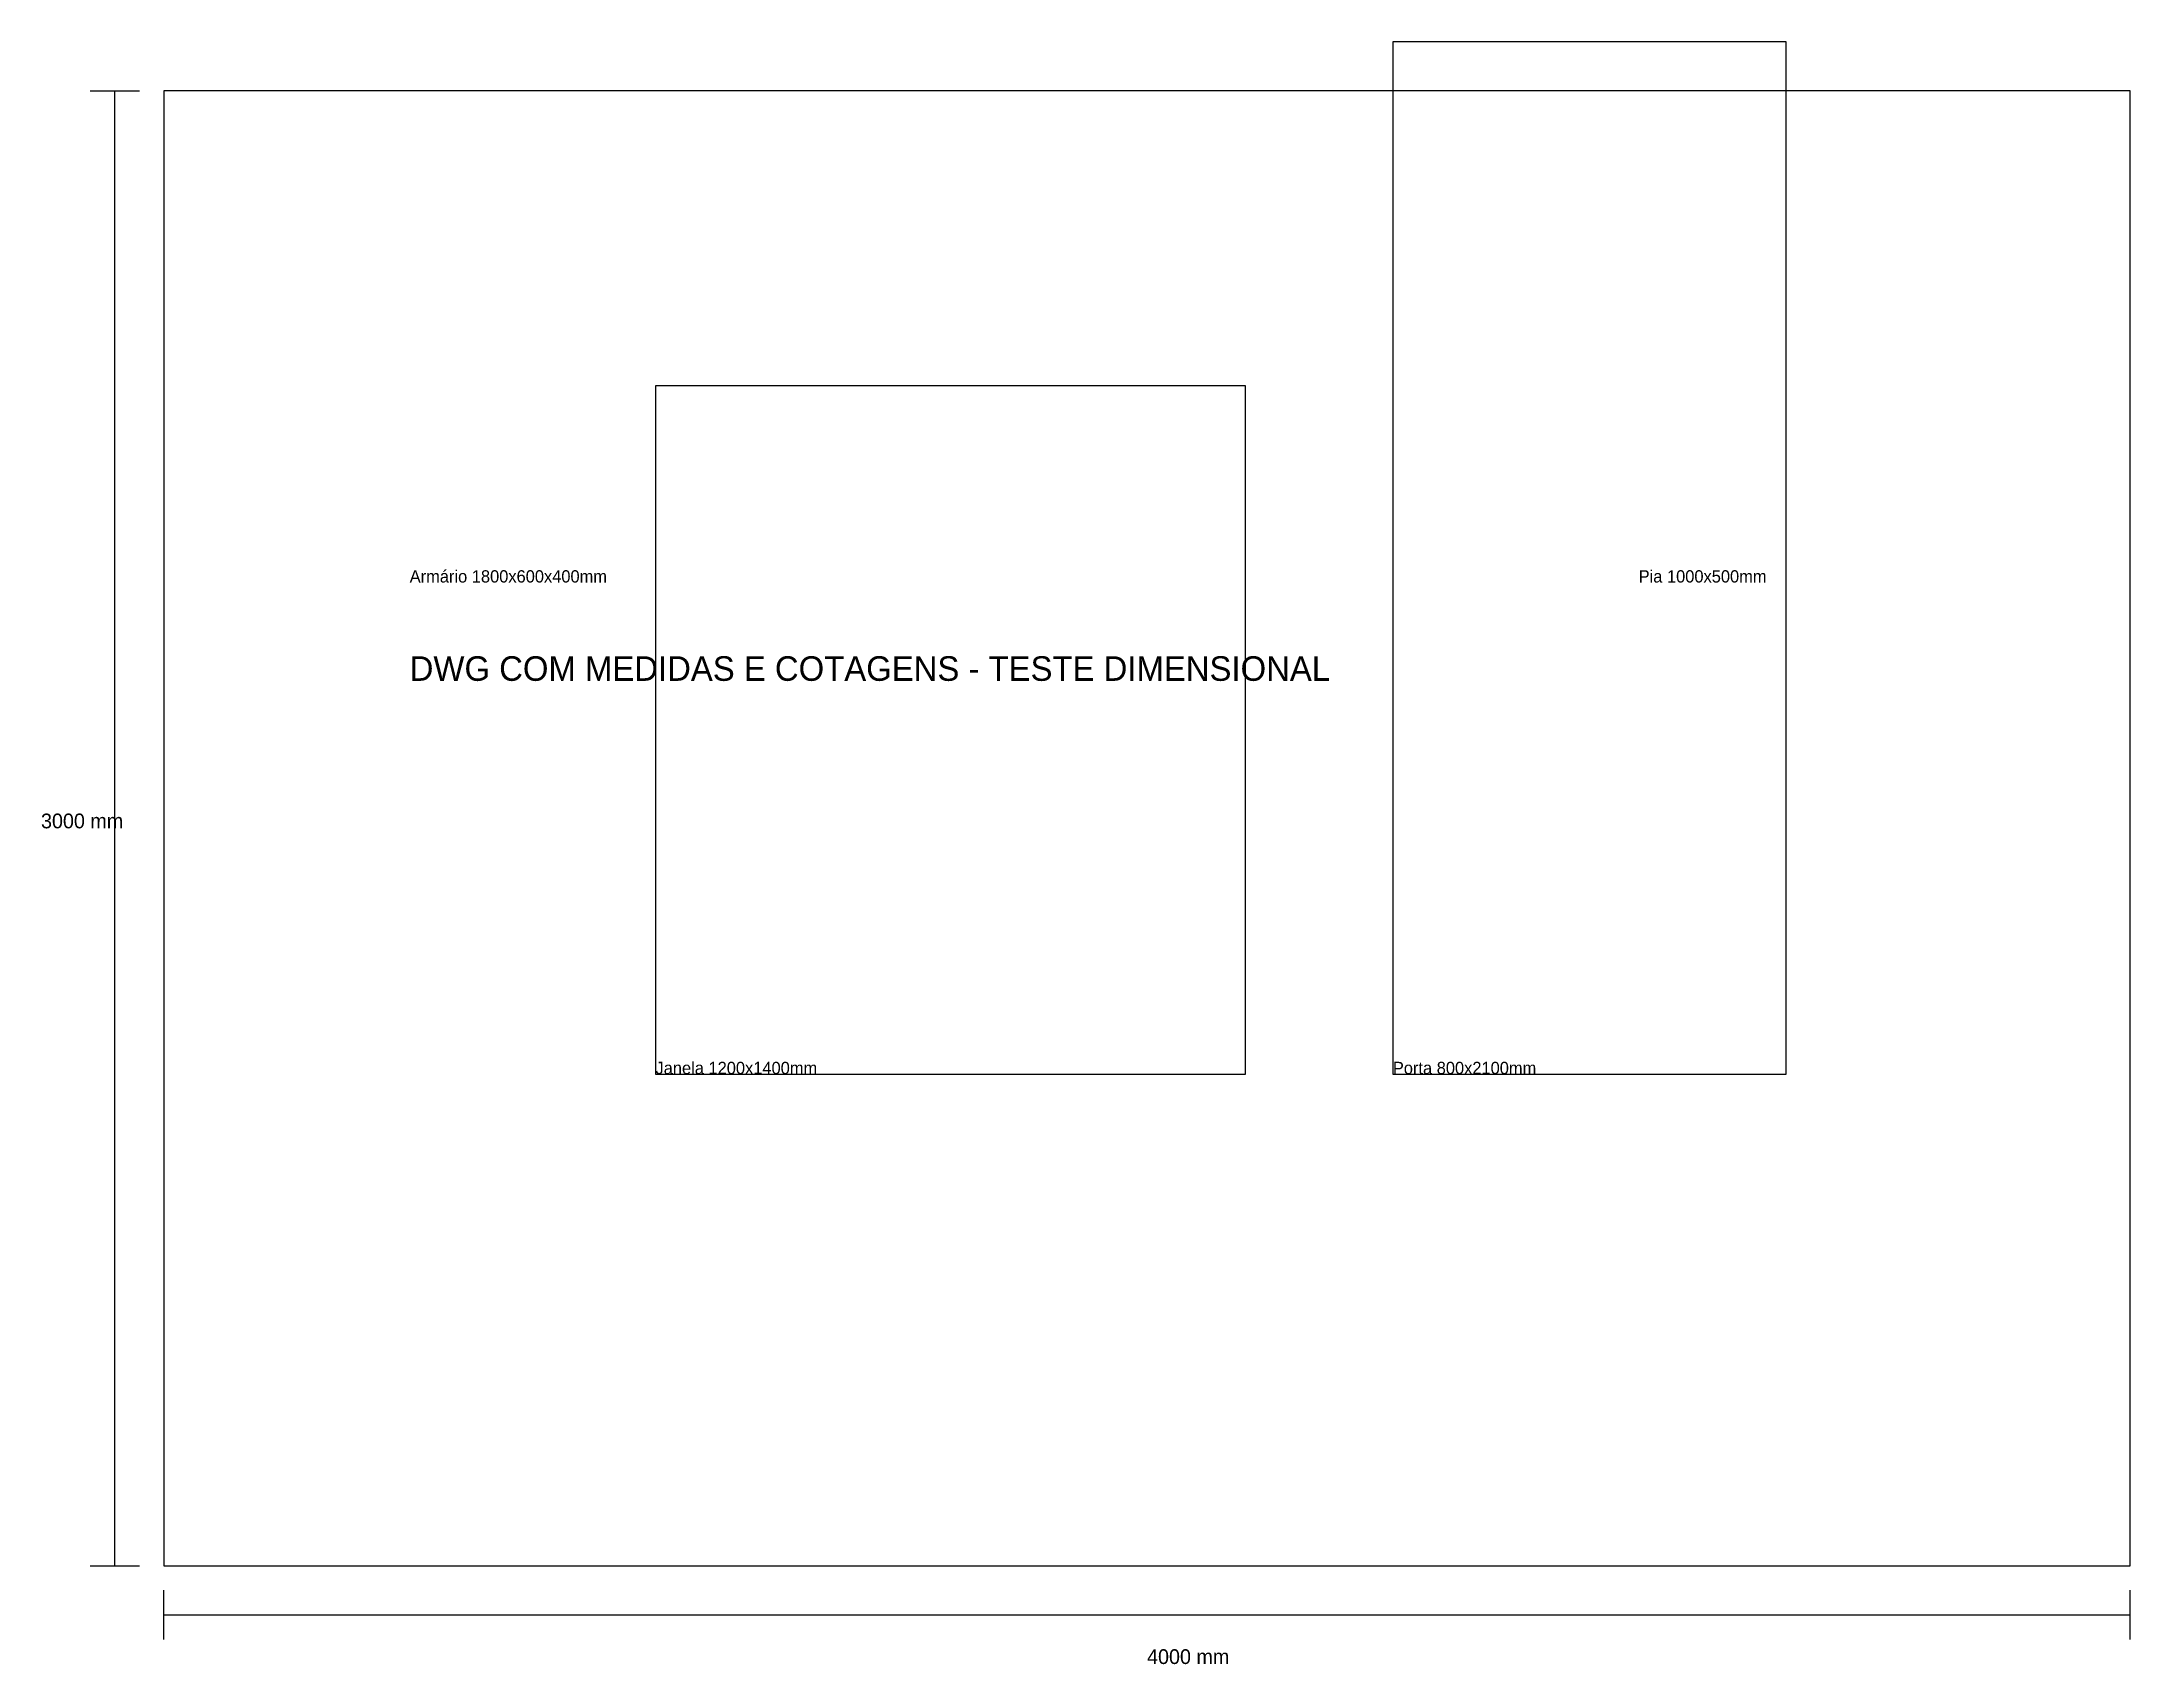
# Model space of a CAD drawing. Header units: millimetres. Extents: x -248 to 4000, y -200 to 3100.
import ezdxf

# ---------------------------------------------------------------- set-up
doc = ezdxf.new("R2010")
doc.units = ezdxf.units.MM
for name, color, linetype in [('COTAS', 1, 'Continuous'), ('GEOMETRIA', 7, 'Continuous'), ('OBSERVACOES', 3, 'Continuous')]:
    doc.layers.add(name, color=color, linetype=linetype)

msp = doc.modelspace()

# ---------------------------------------------------------------- linework, layer by layer
at = {"layer": 'COTAS'}
for p, q in [((-150, 3000), (-50, 3000)), ((-100, 0), (-100, 3000)), ((-150, 0), (-50, 0)), ((0, -150), (0, -50)), ((4000, -150), (4000, -50)), ((0, -100), (4000, -100))]:
    msp.add_line(p, q, dxfattribs=at)
at = {"layer": 'GEOMETRIA'}
for points in [[(2500, 1000), (3300, 1000), (3300, 3100), (2500, 3100), (2500, 1000)], [(0, 0), (4000, 0), (4000, 3000), (0, 3000), (0, 0)], [(1000, 1000), (2200, 1000), (2200, 2400), (1000, 2400), (1000, 1000)]]:
    msp.add_lwpolyline(points, dxfattribs=at)

# ---------------------------------------------------------------- texts
at = {"layer": 'COTAS'}
for s, p in [('3000 mm', (-250, 1500)), ('4000 mm', (2000, -200))]:
    msp.add_text(s, height=30, dxfattribs=at).set_placement(p)
at = {"layer": 'OBSERVACOES'}
for s, height, p in [('Armário 1800x600x400mm', 25, (500, 2000)), ('Pia 1000x500mm', 25, (3000, 2000)), ('DWG COM MEDIDAS E COTAGENS - TESTE DIMENSIONAL', 50, (500, 1800)), ('Janela 1200x1400mm', 25, (1000, 1000)), ('Porta 800x2100mm', 25, (2500, 1000))]:
    msp.add_text(s, height=height, dxfattribs=at).set_placement(p)

doc.saveas('drawing.dxf')
